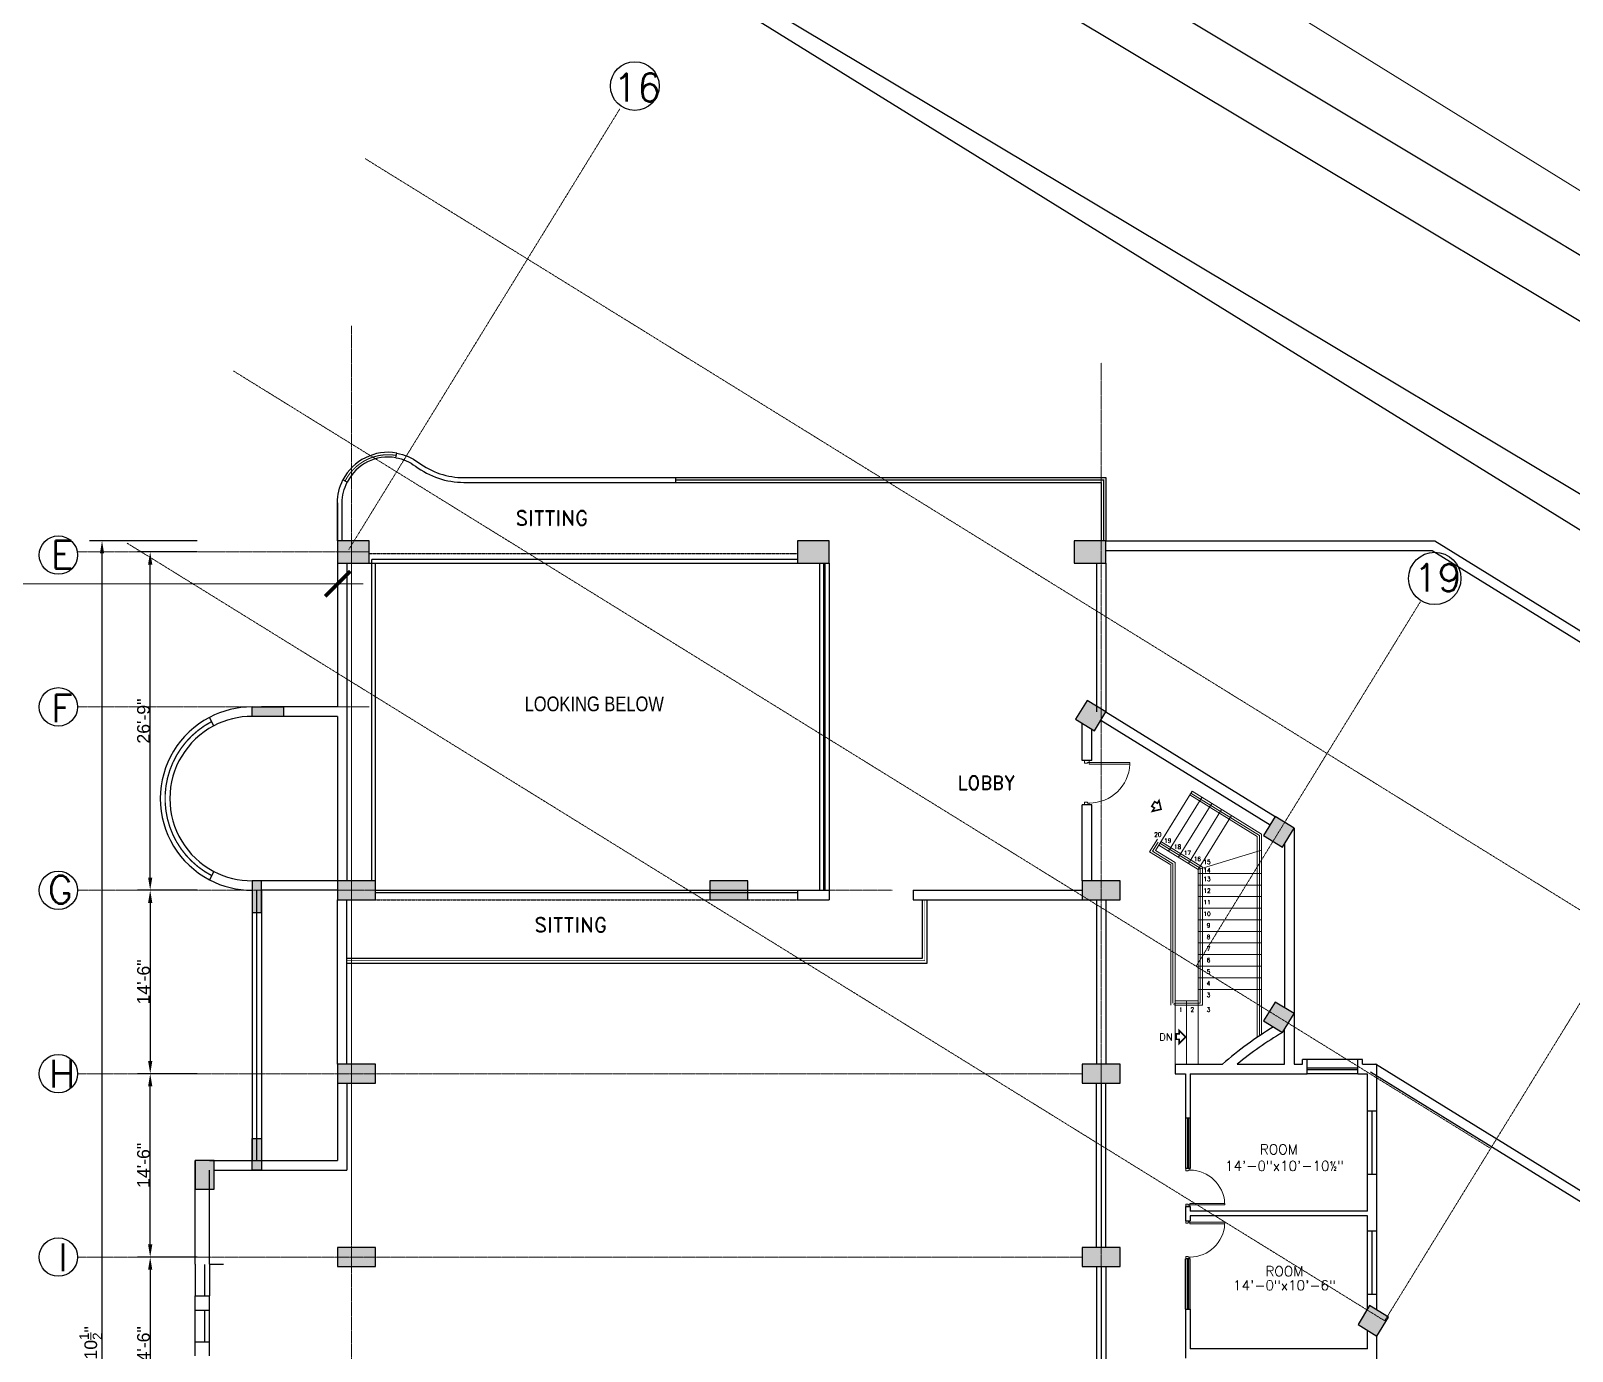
# Model space of a CAD drawing. Header units: inches. Extents: x -110725 to 51121, y 8404 to 44825.
# Drawn here: x 24797 to 26259, y 21545 to 22798 of the extents above; entities that cross this region are included whole.
import ezdxf
from ezdxf.enums import TextEntityAlignment as Align

# ---------------------------------------------------------------- set-up
doc = ezdxf.new("R2010")
doc.units = ezdxf.units.IN
doc.header["$LTSCALE"] = 0.1
doc.header["$MEASUREMENT"] = 0
doc.linetypes.add('CENTER', pattern=[2, 1.25, -0.25, 0.25, -0.25])
doc.linetypes.add('DASHED', pattern=[0.75, 0.5, -0.25])
doc.layers.get('0').update_dxf_attribs({"color": 1, "lineweight": 0})
doc.layers.get('Defpoints').update_dxf_attribs({"lineweight": 0})
for name, color, linetype in [('building', 6, 'Continuous'), ('Column Hatch', 7, 'Continuous'), ('COLUMNS', 200, 'Continuous'), ('GF', 1, 'Continuous'), ('GFT', 4, 'Continuous'), ('GFW', 5, 'Continuous'), ('road', 8, 'Continuous')]:
    doc.layers.add(name, color=color, linetype=linetype)
for name, color, linetype, lineweight in [('dim', 252, 'Continuous', 0), ('DOOR', 32, 'Continuous', 0), ('GRID', 8, 'CENTER', 0), ('stair', 5, 'Continuous', 0), ('TEXT', 3, 'Continuous', 0)]:
    doc.layers.add(name, color=color, linetype=linetype, lineweight=lineweight)
doc.styles.add('EHSAN', font='arial.ttf', dxfattribs={"height": 54})
doc.styles.add('ROMAND', font='romand.shx')
doc.styles.get("Standard").update_dxf_attribs({"font": 'arial.ttf'})
doc.dimstyles.new('DIM', dxfattribs={"dimtxt": 15, "dimasz": 9, "dimexe": 0.25, "dimexo": 3, "dimgap": 0.125, "dimtad": 1, "dimdec": 3, "dimzin": 3, "dimdsep": 46, "dimlunit": 4, "dimtxsty": 'ROMAND', "dimcen": 0.125, "dimaunit": 1, "dimadec": 0, "dimazin": 0, "dimtfac": 0.75, "dimtdec": 3, "dimtix": 1, "dimtofl": 0, "dimtmove": 2, "dimatfit": 3, "dimfxl": 1, "dimtolj": 1, "dimtzin": 3, "dimarcsym": 1})
doc.dimstyles.new('DIM1', dxfattribs={"dimtxt": 54, "dimasz": 6, "dimexe": 6, "dimexo": 3, "dimgap": 1, "dimtad": 0, "dimzin": 0, "dimdsep": 46, "dimlunit": 4, "dimtxsty": 'EHSAN', "dimblk": 'ARCHTICK', "dimcen": 3, "dimdle": 6, "dimclrd": 4, "dimclre": 4, "dimclrt": 6, "dimadec": 0, "dimazin": 0, "dimtfac": 1, "dimtofl": 0, "dimtmove": 1, "dimatfit": 3, "dimldrblk": 'ARCHTICK', "dimfxl": 4, "dimtolj": 1, "dimtzin": 3, "dimlwd": -1, "dimlwe": -1, "dimarcsym": 0})

# ---------------------------------------------------------------- blocks, each defined once
blk = doc.blocks.new('_ArchTick')
at = {"color": 0, "linetype": 'ByBlock', "const_width": 0.15}
blk.add_lwpolyline([(-0.5, -0.5), (0.5, 0.5)], dxfattribs=at)
blk = doc.blocks.new('*D2187')
at = {"layer": 'Defpoints', "color": 0, "transparency": 16777216}
for p in [(25600, 23059.7), (25457.2, 22829.6), (29057.6, 20595.2, 1175.7)]:
    blk.add_point(p, dxfattribs=at)
at = {"layer": 'dim', "color": 4, "transparency": 16777216}
for p, q in [((25579.6, 23072.3), (27286, 22013.3)), ((25458.8, 22832.1), (25603.2, 23064.8)), ((29220.8, 20812.6), (27514.4, 21871.6)), ((29059.2, 20597.7), (29203.6, 20830.4))]:
    blk.add_line(p, q, dxfattribs=at)
at = {"layer": 'dim', "color": 4, "transparency": 16777216, "xscale": 24, "yscale": 24, "zscale": 24}
for p, rotation in [((25600, 23059.7), 148.1765203500402), ((29200.4, 20825.3), 328.1765203500402)]:
    blk.add_blockref('_ArchTick', p, dxfattribs=dict(at, rotation=rotation))
at = {"layer": 'dim', "color": 6, "transparency": 16777216, "insert": (27400.2, 21942.5), "char_height": 54, "attachment_point": 5, "rotation": 328.1765, "style": 'EHSAN'}
blk.add_mtext('\\A1;353\'-1{\\H1x;\\S1/2;}"', dxfattribs=at)
blk = doc.blocks.new('*D2185')
at = {"layer": 'Defpoints', "color": 0, "transparency": 16777216}
for p in [(22841.3, 22309.5), (25088.3, 22309.3), (22841.3, 22273.1)]:
    blk.add_point(p, dxfattribs=at)
at = {"layer": 'dim', "color": 4, "transparency": 16777216}
for p, q in [((22841.3, 22306.5), (22841.3, 22267.1)), ((25088.3, 22306.3), (25088.3, 22267.1)), ((22817.3, 22273.1), (23852.6, 22273.1)), ((25112.3, 22273.1), (24077, 22273.1))]:
    blk.add_line(p, q, dxfattribs=at)
at = {"layer": 'dim', "color": 4, "transparency": 16777216, "xscale": 24, "yscale": 24, "zscale": 24, "rotation": 180}
blk.add_blockref('_ArchTick', (22841.3, 22273.1), dxfattribs=at)
at = {"layer": 'dim', "color": 4, "transparency": 16777216, "xscale": 24, "yscale": 24, "zscale": 24}
blk.add_blockref('_ArchTick', (25088.3, 22273.1), dxfattribs=at)
at = {"layer": 'dim', "color": 6, "transparency": 16777216, "insert": (23964.8, 22273.1), "char_height": 54, "attachment_point": 5, "style": 'EHSAN'}
blk.add_mtext('\\A1;187\'-3"', dxfattribs=at)
blk = doc.blocks.new('*D3222')
at = {"layer": 'Defpoints', "color": 0, "transparency": 16777216}
for p in [(24910.4, 21808.3), (24960.8, 21808.3), (24960.8, 21634.3)]:
    blk.add_point(p, dxfattribs=at)
at = {"layer": 'dim', "color": 2, "lineweight": -2, "transparency": 16777216}
for p, q in [((24954.8, 21808.3), (24898.4, 21808.3)), ((24954.8, 21634.3), (24898.4, 21634.3))]:
    blk.add_line(p, q, dxfattribs=at)
at = {"layer": 'dim', "color": 4, "lineweight": -2, "transparency": 16777216}
blk.add_line((24910.4, 21646.3), (24910.4, 21796.3), dxfattribs=at)
at = {"layer": 'dim', "color": 4, "transparency": 16777216}
for points in [[(24908.4, 21796.3), (24912.4, 21796.3), (24910.4, 21808.3)], [(24908.4, 21646.3), (24912.4, 21646.3), (24910.4, 21634.3)]]:
    blk.add_solid(points, dxfattribs=at)
at = {"layer": 'dim', "color": 3, "transparency": 16777216, "insert": (24904.1, 21721.3), "char_height": 12, "attachment_point": 5, "rotation": 90}
blk.add_mtext('\\A1;14\'-6"', dxfattribs=at)
blk = doc.blocks.new('*D3224')
at = {"layer": 'Defpoints', "color": 0, "transparency": 16777216}
for p in [(24960.8, 21634.3), (24910.4, 21460.3), (24960.8, 21460.3)]:
    blk.add_point(p, dxfattribs=at)
at = {"layer": 'dim', "color": 2, "lineweight": -2, "transparency": 16777216}
for p, q in [((24954.8, 21634.3), (24898.4, 21634.3)), ((24954.8, 21460.3), (24898.4, 21460.3))]:
    blk.add_line(p, q, dxfattribs=at)
at = {"layer": 'dim', "color": 4, "lineweight": -2, "transparency": 16777216}
blk.add_line((24910.4, 21622.3), (24910.4, 21472.3), dxfattribs=at)
at = {"layer": 'dim', "color": 4, "transparency": 16777216}
for points in [[(24908.4, 21622.3), (24912.4, 21622.3), (24910.4, 21634.3)], [(24908.4, 21472.3), (24912.4, 21472.3), (24910.4, 21460.3)]]:
    blk.add_solid(points, dxfattribs=at)
at = {"layer": 'dim', "color": 3, "transparency": 16777216, "insert": (24904.1, 21547.3), "char_height": 12, "attachment_point": 5, "rotation": 90}
blk.add_mtext('\\A1;14\'-6"', dxfattribs=at)
blk = doc.blocks.new('*D3225')
at = {"layer": 'Defpoints', "color": 0, "transparency": 16777216}
for p in [(24960.8, 21982.3), (24910.4, 21808.3), (24960.8, 21808.3)]:
    blk.add_point(p, dxfattribs=at)
at = {"layer": 'dim', "color": 2, "lineweight": -2, "transparency": 16777216}
for p, q in [((24954.8, 21982.3), (24898.4, 21982.3)), ((24954.8, 21808.3), (24898.4, 21808.3))]:
    blk.add_line(p, q, dxfattribs=at)
at = {"layer": 'dim', "color": 4, "lineweight": -2, "transparency": 16777216}
blk.add_line((24910.4, 21970.3), (24910.4, 21820.3), dxfattribs=at)
at = {"layer": 'dim', "color": 4, "transparency": 16777216}
for points in [[(24908.4, 21970.3), (24912.4, 21970.3), (24910.4, 21982.3)], [(24908.4, 21820.3), (24912.4, 21820.3), (24910.4, 21808.3)]]:
    blk.add_solid(points, dxfattribs=at)
at = {"layer": 'dim', "color": 3, "transparency": 16777216, "insert": (24904.1, 21895.3), "char_height": 12, "attachment_point": 5, "rotation": 90}
blk.add_mtext('\\A1;14\'-6"', dxfattribs=at)
blk = doc.blocks.new('*D3226')
at = {"layer": 'Defpoints', "color": 0, "transparency": 16777216}
for p in [(24910.4, 22303.3), (24960.8, 22303.3), (24960.8, 21982.3)]:
    blk.add_point(p, dxfattribs=at)
at = {"layer": 'dim', "color": 2, "lineweight": -2, "transparency": 16777216}
for p, q in [((24954.8, 22303.3), (24898.4, 22303.3)), ((24954.8, 21982.3), (24898.4, 21982.3))]:
    blk.add_line(p, q, dxfattribs=at)
at = {"layer": 'dim', "color": 4, "lineweight": -2, "transparency": 16777216}
blk.add_line((24910.4, 21994.3), (24910.4, 22291.3), dxfattribs=at)
at = {"layer": 'dim', "color": 4, "transparency": 16777216}
for points in [[(24908.4, 22291.3), (24912.4, 22291.3), (24910.4, 22303.3)], [(24908.4, 21994.3), (24912.4, 21994.3), (24910.4, 21982.3)]]:
    blk.add_solid(points, dxfattribs=at)
at = {"layer": 'dim', "color": 3, "transparency": 16777216, "insert": (24904.1, 22142.8), "char_height": 12, "attachment_point": 5, "rotation": 90}
blk.add_mtext('\\A1;26\'-9"', dxfattribs=at)
blk = doc.blocks.new('*D3231')
at = {"layer": 'Defpoints', "color": 0, "transparency": 16777216}
for p in [(24864.7, 22313.8), (24960.8, 22313.8), (24960.8, 20755.3)]:
    blk.add_point(p, dxfattribs=at)
at = {"layer": 'dim', "color": 2, "lineweight": -2, "transparency": 16777216}
for p, q in [((24954.8, 22313.8), (24852.7, 22313.8)), ((24954.8, 20755.3), (24852.7, 20755.3))]:
    blk.add_line(p, q, dxfattribs=at)
at = {"layer": 'dim', "color": 4, "lineweight": -2, "transparency": 16777216}
blk.add_line((24864.7, 20767.3), (24864.7, 22301.8), dxfattribs=at)
at = {"layer": 'dim', "color": 4, "transparency": 16777216}
for points in [[(24862.7, 22301.8), (24866.7, 22301.8), (24864.7, 22313.8)], [(24862.7, 20767.3), (24866.7, 20767.3), (24864.7, 20755.3)]]:
    blk.add_solid(points, dxfattribs=at)
at = {"layer": 'dim', "color": 3, "transparency": 16777216, "insert": (24854, 21534.5), "char_height": 12, "attachment_point": 5, "rotation": 90}
blk.add_mtext('\\A1;129\'-10{\\H0.75x;\\S1/2;}"', dxfattribs=at)
blk = doc.blocks.new('D2')
for p, q in [((-3, 34.9), (-1.5, 34.9)), ((-3, 1.9), (-3, 34.9)), ((-1.5, 34.9), (-1.5, 1.9)), ((-34.5, 1.9), (-36, 1.9)), ((-36, 1.9), (-36, -1.9)), ((-34.5, 0.4), (-34.5, 1.9)), ((-33.8, 0.4), (-34.5, 0.4)), ((-33.8, -1.9), (-33.8, 0.4)), ((-1.5, 1.9), (-3, 1.9)), ((-2.2, 0.4), (-2.2, -1.9)), ((-1.5, 0.4), (-2.2, 0.4)), ((0, 1.9), (-1.5, 1.9)), ((-1.5, 1.9), (-1.5, 0.4)), ((0, -1.9), (0, 1.9)), ((-36, -1.9), (-33.8, -1.9)), ((-2.2, -1.9), (0, -1.9))]:
    blk.add_line(p, q)
blk.add_arc((-1.5, 1.9), 33, 92.6053, 180)
blk = doc.blocks.new('Ar')
at = {"const_width": 1.5}
blk.add_lwpolyline([(-4.5, 0), (-4.5, 3), (-1.5, 3), (-1.5, 6), (4.5, 0), (-1.5, -6), (-1.5, -2.25), (-4.5, -2.25)], close=True, dxfattribs=at)

msp = doc.modelspace()

# ---------------------------------------------------------------- hatches: boundary and pattern name
at = {"layer": 'Column Hatch'}
for points in [[(25117.99736, 22313.7792), (25087.99736, 22313.7792), (25087.99736, 22292.7792), (25117.99736, 22292.7792)], [(25554.49736, 22313.7792), (25524.49736, 22313.7792), (25524.49736, 22292.7792), (25554.49736, 22292.7792)], [(25816.99736, 22313.7792), (25786.99736, 22313.7792), (25786.99736, 22292.7792), (25816.99736, 22292.7792)], [(25006.99736, 22156.2792), (25036.99736, 22156.2792), (25036.99736, 22147.2792), (25006.99736, 22147.2792)], [(25799.13703, 22162.47983), (25788.13631, 22144.59165), (25805.99664, 22133.54578), (25816.99736, 22151.43396)], [(25995.42295, 22041.08522), (25977.56262, 22052.13109), (25966.56189, 22034.24291), (25984.42223, 22023.19704)], [(25006.99736, 21961.2792), (25015.99736, 21961.2792), (25015.99736, 21991.2792), (25006.99736, 21991.2792)], [(25123.99736, 21991.2792), (25087.99736, 21991.2792), (25087.99736, 21973.2792), (25123.99736, 21973.2792)], [(25477.24736, 21991.2792), (25441.24736, 21991.2792), (25441.24736, 21973.2792), (25477.24736, 21973.2792)], [(25830.49736, 21991.2792), (25794.49736, 21991.2792), (25794.49736, 21973.2792), (25830.49736, 21973.2792)], [(25995.42295, 21865.23008), (25977.56262, 21876.27595), (25966.56189, 21858.38777), (25984.42223, 21847.3419)], [(25123.99736, 21817.2792), (25087.99736, 21817.2792), (25087.99736, 21799.2792), (25123.99736, 21799.2792)], [(25830.49736, 21817.2792), (25794.49736, 21817.2792), (25794.49736, 21799.2792), (25830.49736, 21799.2792)], [(25006.99736, 21746.7792), (25015.99736, 21746.7792), (25015.99736, 21716.7792), (25006.99736, 21716.7792)], [(24970.99736, 21725.7792), (24952.99736, 21725.7792), (24952.99736, 21698.7792), (24970.99736, 21698.7792)], [(25123.99736, 21643.2792), (25087.99736, 21643.2792), (25087.99736, 21625.2792), (25123.99736, 21625.2792)], [(25830.49736, 21643.2792), (25794.49736, 21643.2792), (25794.49736, 21625.2792), (25830.49736, 21625.2792)], [(26084.99809, 21577.28521), (26067.13775, 21588.33108), (26056.13703, 21570.4429), (26073.99736, 21559.39703)]]:
    msp.add_hatch(color=256, dxfattribs=at).paths.add_polyline_path(points)

# ---------------------------------------------------------------- linework, layer by layer
at = {"layer": 'building', "linetype": 'Continuous', "elevation": 1.07221}
msp.add_lwpolyline([(22911.35184, 24283.46768), (25455.71569, 22826.982), (29057.64021, 20595.17907), (28997.03805, 20283.36427), (22774.49833, 20285.00184)], dxfattribs=at)
at = {"layer": 'COLUMNS', "elevation": 1.07221}
for points in [[(25087.99736, 22292.7792), (25117.99736, 22292.7792), (25117.99736, 22313.7792), (25087.99736, 22313.7792)], [(25524.49736, 22292.7792), (25554.49736, 22292.7792), (25554.49736, 22313.7792), (25524.49736, 22313.7792)], [(25786.99736, 22292.7792), (25816.99736, 22292.7792), (25816.99736, 22313.7792), (25786.99736, 22313.7792)], [(25006.99736, 22156.2792), (25036.99736, 22156.2792), (25036.99736, 22147.2792), (25006.99736, 22147.2792)], [(25788.13631, 22144.59165), (25805.99664, 22133.54578), (25816.99736, 22151.43396), (25799.13703, 22162.47983)], [(25966.56189, 22034.24291), (25984.42223, 22023.19704), (25995.42295, 22041.08522), (25977.56262, 22052.13109)], [(25006.99736, 21961.2792), (25015.99736, 21961.2792), (25015.99736, 21991.2792), (25006.99736, 21991.2792)], [(25087.99736, 21973.2792), (25123.99736, 21973.2792), (25123.99736, 21991.2792), (25087.99736, 21991.2792)], [(25441.24736, 21973.2792), (25477.24736, 21973.2792), (25477.24736, 21991.2792), (25441.24736, 21991.2792)], [(25794.49736, 21973.2792), (25830.49736, 21973.2792), (25830.49736, 21991.2792), (25794.49736, 21991.2792)], [(25966.56189, 21858.38777), (25984.42223, 21847.3419), (25995.42295, 21865.23008), (25977.56262, 21876.27595)], [(25087.99736, 21799.2792), (25123.99736, 21799.2792), (25123.99736, 21817.2792), (25087.99736, 21817.2792)], [(25794.49736, 21799.2792), (25830.49736, 21799.2792), (25830.49736, 21817.2792), (25794.49736, 21817.2792)], [(25006.99736, 21746.7792), (25015.99736, 21746.7792), (25015.99736, 21716.7792), (25006.99736, 21716.7792)], [(24970.99736, 21725.7792), (24952.99736, 21725.7792), (24952.99736, 21698.7792), (24970.99736, 21698.7792)], [(25087.99736, 21625.2792), (25123.99736, 21625.2792), (25123.99736, 21643.2792), (25087.99736, 21643.2792)], [(25794.49736, 21625.2792), (25830.49736, 21625.2792), (25830.49736, 21643.2792), (25794.49736, 21643.2792)], [(26056.13703, 21570.4429), (26073.99736, 21559.39703), (26084.99809, 21577.28521), (26067.13775, 21588.33108)]]:
    msp.add_lwpolyline(points, close=True, dxfattribs=at)
at = {"layer": 'GF'}
for p, q in [((25143.44252, 22392.63734, 1.07221), (25144.21271, 22397.07094, 1.07221)), ((25097.24376, 22369.53796, 1.07221), (25093.23477, 22371.58197, 1.07221)), ((25408.99736, 22369.2792, 1.07221), (25408.99736, 22373.7792, 1.07221)), ((25087.99736, 22349.7792, 1.07221), (25087.99736, 22156.2792, 1.07221)), ((25096.99736, 22292.7792, 1.07221), (25096.99736, 21991.2792, 1.07221)), ((25807.99736, 22292.7792, 1.07221), (25807.99736, 22151.43396, 1.07221)), ((25816.99736, 22292.7792, 1.07221), (25816.99736, 22151.43396, 1.07221)), ((25087.99736, 22156.2792, 1.07221), (25016.00401, 22156.2792, 1.07221)), ((25096.99736, 22156.2792, 1.07221), (25096.99736, 21991.2792, 1.07221)), ((25816.99736, 22151.43396, 1.07221), (25977.56262, 22052.13109, 1.07221)), ((24970.75561, 22138.34477, 1.07221), (24966.5731, 22146.31388, 1.07221)), ((25087.99736, 22147.2792, 1.07221), (25016.00401, 22147.2792, 1.07221)), ((25087.99736, 22147.2792, 1.07221), (25087.99736, 21991.2792, 1.07221)), ((25794.49736, 22105.3027, 1.07221), (25794.49736, 22140.6576, 1.07221)), ((25812.28277, 22143.7676, 1.07221), (25972.84802, 22044.46472, 1.07221)), ((25803.49736, 22105.3027, 1.07221), (25803.49736, 22135.09148, 1.07221)), ((25794.49736, 21991.2792, 1.07221), (25794.49736, 22063.3027, 1.07221)), ((25803.49736, 21991.2792, 1.07221), (25803.49736, 22063.3027, 1.07221)), ((25995.42295, 22041.08522, 1.07221), (25995.42295, 21817.2792, 1.07221)), ((25986.42295, 22026.4504, 1.07221), (25986.42295, 21870.7962, 1.07221)), ((24970.75561, 22000.21363, 1.07221), (24966.5731, 21992.24453, 1.07221)), ((25087.99736, 21991.2792, 1.07221), (25016.00401, 21991.2792, 1.07221)), ((25087.99736, 21982.2792, 1.07221), (25016.00401, 21982.2792, 1.07221)), ((25524.49736, 21982.2792, 1.07221), (25554.49736, 21982.2792, 1.07221)), ((25524.49736, 21982.2792, 1.07221), (25524.49736, 21973.2792, 1.07221)), ((25554.49736, 21982.2792, 1.07221), (25554.49736, 21973.2792, 1.07221)), ((25633.99736, 21982.2792, 1.07221), (25794.49736, 21982.2792, 1.07221)), ((25633.99736, 21982.2792, 1.07221), (25633.99736, 21973.2792, 1.07221)), ((25087.99736, 21817.2792, 1.07221), (25087.99736, 21973.2792, 1.07221)), ((25096.99736, 21817.2792, 1.07221), (25096.99736, 21973.2792, 1.07221)), ((25524.49736, 21973.2792, 1.07221), (25554.49736, 21973.2792, 1.07221)), ((25633.99736, 21973.2792, 1.07221), (25794.49736, 21973.2792, 1.07221)), ((25807.99736, 21973.2792, 1.07221), (25807.99736, 21817.2792, 1.07221)), ((25807.99736, 21973.2792, 1.07221), (25807.99736, 21817.2792, 1.07221)), ((25816.99736, 21973.2792, 1.07221), (25816.99736, 21817.2792, 1.07221)), ((25816.99736, 21973.2792, 1.07221), (25816.99736, 21817.2792, 1.07221)), ((25986.42295, 21817.2792, 1.07221), (25986.42295, 21850.59526, 1.07221)), ((25882.52963, 21817.2792, 1.07221), (25927.64406, 21817.2792, 1.07221)), ((25882.52963, 21817.2792, 1.07221), (25882.52963, 21808.2792, 1.07221)), ((25941.528, 21817.2792, 1.07221), (25986.42295, 21817.2792, 1.07221)), ((25995.42295, 21817.2792, 1.07221), (26003.45312, 21817.2792, 1.07221)), ((26003.45312, 21817.2792, 1.07221), (26003.45312, 21821.7792, 1.07221)), ((26007.95312, 21821.7792, 1.07221), (26003.45312, 21821.7792, 1.07221)), ((26007.95312, 21808.2792, 1.07221), (26007.95312, 21821.7792, 1.07221)), ((26055.95312, 21808.2792, 1.07221), (26055.95312, 21821.7792, 1.07221)), ((26060.45312, 21821.7792, 1.07221), (26055.95312, 21821.7792, 1.07221)), ((26060.45312, 21817.2792, 1.07221), (26060.45312, 21821.7792, 1.07221)), ((26060.45312, 21817.2792, 1.07221), (26073.99736, 21817.2792, 1.07221)), ((26073.99736, 21773.0292, 1.07221), (26073.99736, 21817.2792, 1.07221)), ((26073.99736, 21773.0292, 1.07221), (26073.99736, 21817.2792, 1.07221)), ((25882.52963, 21808.2792, 1.07221), (25892.49736, 21808.2792, 1.07221)), ((25892.49736, 21808.2792, 1.07221), (25892.49736, 21766.2792, 1.07221)), ((25896.99736, 21808.2792, 1.07221), (26007.95312, 21808.2792, 1.07221)), ((25896.99736, 21808.2792, 1.07221), (25896.99736, 21766.2792, 1.07221)), ((26055.95312, 21808.2792, 1.07221), (26064.99736, 21808.2792, 1.07221)), ((26064.99736, 21773.0292, 1.07221), (26064.99736, 21808.2792, 1.07221)), ((26064.99736, 21773.0292, 1.07221), (26064.99736, 21808.2792, 1.07221)), ((25087.99736, 21799.2792, 1.07221), (25087.99736, 21725.7792, 1.07221)), ((25096.99736, 21799.2792, 1.07221), (25096.99736, 21716.7792, 1.07221)), ((26064.99736, 21773.0292, 1.07221), (26073.99736, 21773.0292, 1.07221)), ((25892.49736, 21766.2792, 1.07221), (25896.99736, 21766.2792, 1.07221)), ((24952.99736, 21627.5292, 1.07221), (24952.99736, 21725.7792, 1.07221)), ((24966.49736, 21725.7792, 1.07221), (25087.99736, 21725.7792, 1.07221)), ((24966.49736, 21627.5292, 1.07221), (24966.49736, 21716.7792, 1.07221)), ((24970.99736, 21716.7792, 1.07221), (25096.99736, 21716.7792, 1.07221)), ((26064.99736, 21677.7792, 1.07221), (26064.99736, 21713.0292, 1.07221)), ((26064.99736, 21713.0292, 1.07221), (26073.99736, 21713.0292, 1.07221)), ((26073.99736, 21659.06491, 1.07221), (26073.99736, 21713.0292, 1.07221)), ((26064.99736, 21677.7792, 1.07221), (26064.99736, 21701.7792, 1.07221)), ((25892.49736, 21682.2792, 1.07221), (25892.49736, 21668.7792, 1.07221)), ((25896.99736, 21682.2792, 1.07221), (25892.49736, 21682.2792, 1.07221)), ((25892.49736, 21682.2792, 1.07221), (25896.99736, 21682.2792, 1.07221)), ((25892.49736, 21668.7792, 1.07221), (25896.99736, 21668.7792, 1.07221)), ((25896.99736, 21682.2792, 1.07221), (25896.99736, 21677.7792, 1.07221)), ((26064.99736, 21677.7792, 1.07221), (25896.99736, 21677.7792, 1.07221)), ((25896.99736, 21673.2792, 1.07221), (25896.99736, 21668.7792, 1.07221)), ((26064.99736, 21673.2792, 1.07221), (25896.99736, 21673.2792, 1.07221)), ((26064.99736, 21659.06491, 1.07221), (26064.99736, 21673.2792, 1.07221)), ((26064.99736, 21659.06491, 1.07221), (26073.99736, 21659.06491, 1.07221)), ((24966.49736, 21627.5292, 1.07221), (24979.99736, 21627.5292, 1.07221)), ((24952.99736, 21597.5292, 1.07221), (24966.49736, 21597.5292, 1.07221)), ((24952.99736, 21584.0292, 1.07221), (24952.99736, 21597.5292, 1.07221)), ((24966.49736, 21584.0292, 1.07221), (24966.49736, 21597.5292, 1.07221)), ((26064.99736, 21584.85061, 1.07221), (26064.99736, 21599.06491, 1.07221)), ((26064.99736, 21599.06491, 1.07221), (26073.99736, 21599.06491, 1.07221)), ((26073.99736, 21584.08869, 1.07221), (26073.99736, 21599.06491, 1.07221)), ((24952.99736, 21584.0292, 1.07221), (24966.49736, 21584.0292, 1.07221)), ((25892.49736, 21584.7792, 1.07221), (25892.49736, 21538.2792, 1.07221)), ((25892.49736, 21584.7792, 1.07221), (25896.99736, 21584.7792, 1.07221)), ((25896.99736, 21584.7792, 1.07221), (25896.99736, 21547.2792, 1.07221)), ((24952.99736, 21554.0292, 1.07221), (24966.49736, 21554.0292, 1.07221)), ((24952.99736, 21540.5292, 1.07221), (24952.99736, 21554.0292, 1.07221)), ((24966.49736, 21540.5292, 1.07221), (24966.49736, 21554.0292, 1.07221)), ((26064.99736, 21547.2792, 1.07221), (26064.99736, 21564.96315, 1.07221)), ((26073.99736, 21397.2792, 1.07221), (26073.99736, 21559.39703, 1.07221)), ((26064.99736, 21547.2792, 1.07221), (25896.99736, 21547.2792, 1.07221))]:
    msp.add_line(p, q, dxfattribs=at)
at = {"layer": 'GF', "linetype": 'Continuous'}
for p, q in [((25803.49736, 22105.3027, 1.07221), (25794.49736, 22105.3027, 1.07221)), ((25803.49736, 22063.3027, 1.07221), (25794.49736, 22063.3027, 1.07221))]:
    msp.add_line(p, q, dxfattribs=at)
at = {"layer": 'GF', "elevation": 1.07221}
for points in [[(25143.44252, 22392.63734, -0.1184243221), (25162.09736, 22384.5792, 0.1622776602), (25207.99736, 22369.2792), (25408.99736, 22369.2792)], [(25144.21271, 22397.07094, -0.1184243221), (25164.79736, 22388.1792, 0.1622776602), (25207.99736, 22373.7792), (25408.99736, 22373.7792)], [(25087.99736, 22313.7792), (25087.99736, 22349.7792, -0.1184243221), (25093.23477, 22371.58197, -0.1184243221)], [(25092.49736, 22313.7792), (25092.49736, 22349.7792, -0.1184243221), (25097.24376, 22369.53796, -0.1184243221)]]:
    msp.add_lwpolyline(points, format="xyb", dxfattribs=at)
at = {"layer": 'GF'}
for centre, radius, start, end in [((25007.00401, 22069.2792, 1.07221), 87, 90, 117.69230769), ((25007.00401, 22069.2792, 1.07221), 78, 90, 117.69230769), ((25007.00401, 22069.2792, 1.07221), 87, 242.30769231, 270), ((25007.00401, 22069.2792, 1.07221), 78, 242.30769231, 270), ((26154.60453, 21558.88883, 1.07221), 343.91371, 121.32510047, 131.29486611), ((26154.60453, 21558.88883, 1.07221), 334.91371, 120.53986716, 129.51002533)]:
    msp.add_arc(centre, radius, start, end, dxfattribs=at)
at = {"layer": 'GFT'}
for centre, radius in [((25370.11948, 22745.25852, 22.91185), 23.0918), ((24823.30114, 22300.2792, 1.07221), 18.23575), ((26128.86077, 22278.14432, 22.91185), 24.8276), ((24823.30114, 22156.2792, 1.07221), 18.23575), ((24823.30114, 21982.2792, 1.07221), 18.23575), ((24823.30114, 21808.2792, 1.07221), 18.23575), ((24823.30114, 21634.2792, 1.07221), 18.23575)]:
    msp.add_circle(centre, radius, dxfattribs=at)
at = {"layer": 'GFW', "color": 2}
for p, q in [((25816.99736, 22313.7792, 1.07221), (26128.91407, 22313.7792, 1.07221)), ((26128.91407, 22313.7792, 1.07221), (28741.13537, 20698.4764, 1.07221)), ((25816.99736, 22304.7792, 1.07221), (26126.3562, 22304.7792, 1.07221)), ((26126.3562, 22304.7792, 1.07221), (28736.40197, 20690.82167, 1.07221))]:
    msp.add_line(p, q, dxfattribs=at)
at = {"layer": 'GFW', "linetype": 'DASHED'}
for p, q in [((25117.99736, 22301.7792, 1.07221), (25524.49736, 22301.7792, 1.07221)), ((25123.99736, 21973.2792, 1.07221), (25524.49736, 21973.2792, 1.07221))]:
    msp.add_line(p, q, dxfattribs=at)
at = {"layer": 'GFW'}
for p, q in [((25117.99736, 22292.7792, 1.07221), (25524.49736, 22292.7792, 1.07221)), ((25123.99736, 21991.2792, 1.07221), (25123.99736, 22292.7792, 1.07221)), ((25545.49736, 21982.2792, 1.07221), (25545.49736, 22292.7792, 1.07221)), ((25549.24736, 21982.2792, 1.07221), (25549.24736, 22292.7792, 1.07221)), ((25550.74736, 21982.2792, 1.07221), (25550.74736, 22292.7792, 1.07221)), ((25554.49736, 22292.7792, 1.07221), (25554.49736, 21982.2792, 1.07221)), ((25006.99736, 21982.2792, 1.07221), (25006.99736, 21725.7792, 1.07221)), ((25015.99736, 21982.2792, 1.07221), (25015.99736, 21725.7792, 1.07221)), ((25123.99736, 21982.2792, 1.07221), (25524.49736, 21982.2792, 1.07221)), ((25642.99736, 21917.7792, 1.07221), (25642.99736, 21973.2792, 1.07221)), ((25647.49736, 21913.2792, 1.07221), (25647.49736, 21973.2792, 1.07221)), ((25096.99736, 21917.7792, 1.07221), (25642.99736, 21917.7792, 1.07221)), ((25096.99736, 21913.2792, 1.07221), (25647.49736, 21913.2792, 1.07221)), ((26055.95312, 21821.7792, 1.07221), (26007.95312, 21821.7792, 1.07221)), ((26659.73039, 21454.27823, 1.07221), (26072.78522, 21817.2792, 1.07221)), ((26055.95312, 21813.5292, 1.07221), (26007.95312, 21813.5292, 1.07221)), ((26055.95312, 21812.0292, 1.07221), (26007.95312, 21812.0292, 1.07221)), ((26055.95312, 21808.2792, 1.07221), (26007.95312, 21808.2792, 1.07221)), ((26647.40959, 21451.31598, 1.07221), (26068.05129, 21809.6248, 1.07221)), ((25807.99736, 21643.2792, 1.07221), (25807.99736, 21799.2792, 1.07221)), ((25816.99736, 21643.2792, 1.07221), (25816.99736, 21799.2792, 1.07221)), ((26064.99736, 21713.0292, 1.07221), (26064.99736, 21773.0292, 1.07221)), ((26073.99736, 21713.0292, 1.07221), (26073.99736, 21773.0292, 1.07221)), ((25892.49736, 21766.2792, 1.07221), (25892.49736, 21718.2792, 1.07221)), ((25894.24736, 21766.2792, 1.07221), (25894.24736, 21718.2792, 1.07221)), ((25895.24736, 21766.2792, 1.07221), (25895.24736, 21718.2792, 1.07221)), ((25896.99736, 21766.2792, 1.07221), (25896.99736, 21718.2792, 1.07221)), ((25896.99736, 21718.2792, 1.07221), (25892.49736, 21718.2792, 1.07221)), ((26064.99736, 21599.06491, 1.07221), (26064.99736, 21659.06491, 1.07221)), ((26073.99736, 21599.06491, 1.07221), (26073.99736, 21659.06491, 1.07221)), ((24952.99736, 21627.5292, 1.07221), (24952.99736, 21597.5292, 1.07221)), ((24966.49736, 21627.5292, 1.07221), (24966.49736, 21597.5292, 1.07221)), ((25807.99736, 21625.2792, 1.07221), (25807.99736, 21469.2792, 1.07221)), ((25816.99736, 21625.2792, 1.07221), (25816.99736, 21469.2792, 1.07221)), ((25896.99736, 21632.7792, 1.07221), (25892.49736, 21632.7792, 1.07221)), ((25892.49736, 21584.7792, 1.07221), (25892.49736, 21632.7792, 1.07221)), ((25894.24736, 21584.7792, 1.07221), (25894.24736, 21632.7792, 1.07221)), ((25895.24736, 21584.7792, 1.07221), (25895.24736, 21632.7792, 1.07221)), ((25896.99736, 21584.7792, 1.07221), (25896.99736, 21632.7792, 1.07221)), ((24952.99736, 21554.0292, 1.07221), (24952.99736, 21584.0292, 1.07221)), ((24966.49736, 21554.0292, 1.07221), (24966.49736, 21584.0292, 1.07221))]:
    msp.add_line(p, q, dxfattribs=at)
at = {"layer": 'GFW', "elevation": 1.07221}
for points in [[(25144.21271, 22397.07094, 0.3289758475), (25093.23477, 22371.58197)], [(25143.44252, 22392.63734, 0.3289758475), (25097.24376, 22369.53796)]]:
    msp.add_lwpolyline(points, format="xyb", dxfattribs=at)
for points, const_width in [([(25143.82761, 22394.85414, 0.3289758475), (25095.23927, 22370.55997, 0.3289758475)], 1), ([(24968.66435, 22142.32933, 0.6045210744), (24968.66435, 21996.22908, -4.0571594856)], 1.25)]:
    msp.add_lwpolyline(points, format="xyb", dxfattribs=dict(at, const_width=const_width))
for points, const_width in [([(25408.99736, 22371.5292), (25814.74736, 22371.5292), (25814.74736, 22313.7792), (25814.74736, 22313.7792)], 1.25), ([(25524.49736, 22296.16894), (25120.60763, 22296.16894)], 1.25), ([(25120.60763, 22296.16894), (25120.60763, 21991.2792)], 1.25), ([(25011.49736, 21982.2792), (25011.49736, 21725.7792)], 1.25), ([(25524.49736, 21980.0292), (25123.99736, 21980.0292)], 1.25), ([(25645.24736, 21973.2792), (25645.24736, 21915.5292), (25096.99736, 21915.5292)], 0.5), ([(25812.49736, 21643.2792), (25812.49736, 21799.2792)], 1.25), ([(26069.49736, 21713.0292), (26069.49736, 21773.0292)], 1.25), ([(26069.49736, 21599.06491), (26069.49736, 21659.06491)], 1.25), ([(24961.99736, 21627.5292), (24961.99736, 21597.5292)], 1.25), ([(25812.49736, 21625.2792), (25812.49736, 21469.2792)], 1.25), ([(24961.99736, 21554.0292), (24961.99736, 21584.0292)], 1.25)]:
    msp.add_lwpolyline(points, dxfattribs=dict(at, const_width=const_width))
for points in [[(25408.99736, 22373.7792), (25816.99736, 22373.7792), (25816.99736, 22313.7792)], [(25408.99736, 22369.2792), (25812.49736, 22369.2792), (25812.49736, 22313.7792), (25812.49736, 22313.7792)]]:
    msp.add_lwpolyline(points, dxfattribs=at)
at = {"layer": 'GFW'}
for radius in [87, 78]:
    msp.add_arc((25007.00401, 22069.2792, 1.07221), radius, 117.69230769, 242.30769231, dxfattribs=at)
at = {"layer": 'GRID'}
for p, q in [((25355.73757, 22723.37807, 1.07221), (25098.82858, 22305.62064, 1.07221)), ((25114.16488, 22676.46292, 1.07221), (26306.11686, 21939.2906, 1.07221)), ((25101.49736, 21652.2792, 1.07221), (25101.49736, 22517.7792, 1.07221)), ((24989.50476, 22474.89692, 1.07221), (26181.96585, 21737.40973, 1.07221)), ((25812.49736, 22482.67175, 1.07221), (25812.49736, 20420.7842, 1.07221)), ((24888.51428, 22311.60294, 1.07221), (26081.38781, 21573.86068, 1.07221)), ((25101.49736, 22312.2792, 1.07221), (25101.49736, 20581.2792, 1.07221)), ((25117.99736, 22303.2792, 1.07221), (24841.28844, 22303.2792, 1.07221)), ((26115.37431, 22256.22298, 1.07221), (25902.57917, 21910.19868, 1.07221)), ((25117.99736, 22156.2792, 1.07221), (24841.5369, 22156.2792, 1.07221)), ((26395.19563, 22084.14079, 1.07221), (26081.38781, 21573.86068, 1.07221)), ((25614.49736, 21982.2792, 1.07221), (24841.5369, 21982.2792, 1.07221)), ((25794.49736, 21808.2792, 1.07221), (24841.5369, 21808.2792, 1.07221)), ((25794.49736, 21634.2792, 1.07221), (24841.5369, 21634.2792, 1.07221))]:
    msp.add_line(p, q, dxfattribs=at)
at = {"layer": 'road', "linetype": 'Continuous'}
for points, elevation in [([(30433.71623, 20083.63124), (30208.07919, 20218.94372), (18639.34374, 27162.757)], 4.40796), ([(18608.301, 27109.72141), (30380.22385, 20058.33929)], 1.42961), ([(19176.04424, 26513.70008), (19258.34323, 26528.62687), (19413.38326, 26477.02846), (19615.43984, 26336.76517), (28765.16786, 20864.22481), (29376.89175, 20463.11896)], 3.21662)]:
    msp.add_lwpolyline(points, dxfattribs=dict(at, elevation=elevation))
at = {"layer": 'stair'}
for p, q in [((25863.95214, 22020.10037, 1.07221), (25898.66762, 22076.23267, 1.07221)), ((25867.10809, 22025.2033, 1.07221), (25898.66762, 22076.23267, 1.07221)), ((25876.46348, 22019.41739, 1.07221), (25908.023, 22070.44676, 1.07221)), ((25885.81886, 22013.63148, 1.07221), (25917.37838, 22064.66084, 1.07221)), ((25896.56365, 22072.83071, 1.07221), (25960.52963, 22033.27044, 1.07221)), ((25897.61563, 22074.53169, 1.07221), (25962.52963, 22034.38511, 1.07221)), ((25898.66762, 22076.23267, 1.07221), (25964.52963, 22035.49978, 1.07221)), ((25895.17424, 22007.84556, 1.07221), (25926.73377, 22058.87493, 1.07221)), ((25904.52963, 22002.05965, 1.07221), (25936.08915, 22053.08902, 1.07221)), ((25962.52963, 22034.38511, 1.07221), (25962.52963, 21844.16741, 1.07221)), ((25964.52963, 22035.49978, 1.07221), (25964.52963, 21845.50385, 1.07221)), ((25858.44621, 22018.80238, 1.07221), (25865.8101, 22030.70923, 1.07221)), ((25861.19918, 22019.45137, 1.07221), (25866.4591, 22027.95627, 1.07221)), ((25880.52963, 22007.4963, 1.07221), (25861.19918, 22019.45137, 1.07221)), ((25882.52963, 22008.61097, 1.07221), (25863.95214, 22020.10037, 1.07221)), ((25904.52963, 22002.05965, 1.07221), (25867.10809, 22025.2033, 1.07221)), ((25906.52963, 22003.17432, 1.07221), (25868.16008, 22026.90428, 1.07221)), ((25908.52963, 22004.28899, 1.07221), (25869.21206, 22028.60526, 1.07221)), ((25904.52963, 22002.05965, 1.07221), (25964.52963, 22020.49978, 1.07221)), ((25960.52963, 22033.27044, 1.07221), (25960.52963, 21842.8106, 1.07221)), ((25878.52963, 22006.38163, 1.07221), (25858.44621, 22018.80238, 1.07221)), ((25878.52963, 22006.38163, 1.07221), (25878.52963, 21873.2792, 1.07221)), ((25880.52963, 22007.4963, 1.07221), (25880.52963, 21875.2792, 1.07221)), ((25882.52963, 22008.61097, 1.07221), (25882.52963, 21817.2792, 1.07221)), ((25904.52963, 22002.05965, 1.07221), (25904.52963, 21817.2792, 1.07221)), ((25904.52963, 21998.2792, 1.07221), (25964.52963, 21998.2792, 1.07221)), ((25906.52963, 22003.17432, 1.07221), (25906.52963, 21875.2792, 1.07221)), ((25908.52963, 22004.28899, 1.07221), (25908.52963, 21873.2792, 1.07221)), ((25904.52963, 21987.2792, 1.07221), (25964.52963, 21987.2792, 1.07221)), ((25904.52963, 21976.2792, 1.07221), (25964.52963, 21976.2792, 1.07221)), ((25904.52963, 21965.2792, 1.07221), (25964.52963, 21965.2792, 1.07221)), ((25904.52963, 21954.2792, 1.07221), (25964.52963, 21954.2792, 1.07221)), ((25904.52963, 21943.2792, 1.07221), (25964.52963, 21943.2792, 1.07221)), ((25904.52963, 21932.2792, 1.07221), (25964.52963, 21932.2792, 1.07221)), ((25904.52963, 21921.2792, 1.07221), (25964.52963, 21921.2792, 1.07221)), ((25904.52963, 21910.2792, 1.07221), (25964.52963, 21910.2792, 1.07221)), ((25904.52963, 21899.2792, 1.07221), (25964.52963, 21899.2792, 1.07221)), ((25904.52963, 21888.2792, 1.07221), (25964.52963, 21888.2792, 1.07221)), ((25882.52963, 21877.2792, 1.07221), (25882.52963, 21817.2792, 1.07221)), ((25882.52963, 21877.2792, 1.07221), (25904.52963, 21877.2792, 1.07221)), ((25882.52963, 21875.2792, 1.07221), (25906.52963, 21875.2792, 1.07221)), ((25882.52963, 21873.2792, 1.07221), (25908.52963, 21873.2792, 1.07221)), ((25893.52963, 21877.2792, 1.07221), (25893.52963, 21817.2792, 1.07221))]:
    msp.add_line(p, q, dxfattribs=at)
msp.add_arc((25882.52963, 21874.2792, 1.07221), 1, 90, 270, dxfattribs=at)

# ---------------------------------------------------------------- block references
at = {"layer": 'DOOR', "extrusion": (0, 0, -1), "xscale": 1.166666666666702, "yscale": 1.166666666666702, "zscale": -1.166666666666703, "rotation": 89.9999999999918}
msp.add_blockref('D2', (-25798.99736, 22105.3027, -1.07221), dxfattribs=at)
msp.add_blockref('D2', (-25798.99736, 22105.3027, -1.07221), dxfattribs=at)
at = {"layer": 'DOOR', "extrusion": (0, 0, -1), "xscale": -1, "zscale": -1, "rotation": 89.99999999999416}
msp.add_blockref('D2', (-25894.74736, 21682.2792, -1.07221), dxfattribs=at)
at = {"layer": 'DOOR', "extrusion": (0, 0, -1), "zscale": -1.000000000000417, "rotation": 90.00000000000584}
msp.add_blockref('D2', (-25894.74736, 21668.7792, -1.07221), dxfattribs=at)
at = {"layer": 'GF', "rotation": 328.26}
msp.add_blockref('Ar', (25865.45302, 22061.50115, 1.07221), dxfattribs=at)
at = {"layer": 'GF'}
msp.add_blockref('Ar', (25888.02963, 21843.09352, 1.07221), dxfattribs=at)

# ---------------------------------------------------------------- texts
at = {"layer": 'GFT', "width": 0.8}
msp.add_text('LOOKING BELOW', height=14, dxfattribs=at).set_placement((25331.62989, 22159.12365, 1.07221), align=Align.MIDDLE)
at = {"layer": 'GFT', "char_height": 26.4, "attachment_point": 1, "style": 'ROMAND'}
for s, width, insert in [('{\\Fsimplex|c0;16}', 49.9852977, (25349.75777, 22757.13314, 22.91185)), ('{\\Fsimplex|c0;E}', 45.4062311, (24816.18364, 22314.02291, 1.07221)), ('{\\Fsimplex|c0;19}', 49.9852977, (26109.08928, 22292.04634, 22.91185)), ('{\\Fsimplex|c0;F}', 45.4062311, (24816.39502, 22168.12039, 1.07221)), ('{\\Fsimplex|c0;G}', 45.4062311, (24813.18778, 21996.02291, 1.07221)), ('{\\Fsimplex|c0;H}', 45.4062311, (24814.28922, 21821.50654, 1.07221)), ('{\\Fsimplex|c0;I}', 45.4062311, (24823.13322, 21647.32837, 1.07221))]:
    msp.add_mtext_dynamic_manual_height_columns(s, width=width, gutter_width=101.66862, heights=[0], dxfattribs=dict(at, insert=insert))
at = {"layer": 'TEXT', "style": 'ROMAND'}
for s, height, p in [('SITTING', 14, (25291.38705, 22335.44057, -20.76743)), ('20', 4, (25866.24481, 22035.13831, 1.07221)), ('19', 4, (25875.60019, 22029.3524, 1.07221)), ('18', 4, (25884.95558, 22023.56648, 1.07221)), ('17', 4, (25894.31096, 22017.78057, 1.07221)), ('16', 4, (25903.66635, 22011.99466, 1.07221)), ('15', 4, (25912.8913, 22009.09751, 1.07221)), ('14', 4, (25912.8913, 22001.18916, 1.07221)), ('13', 4, (25912.8913, 21992.98786, 1.07221)), ('12', 4, (25912.8913, 21981.98786, 1.07221)), ('11', 4, (25912.8913, 21970.98786, 1.07221)), ('10', 4, (25912.8913, 21959.98786, 1.07221)), ('SITTING', 14, (25309.34226, 21949.39285, -9.84761)), ('9', 4, (25914.32902, 21948.98786, 1.07221)), ('8', 4, (25914.32902, 21937.98786, 1.07221)), ('7', 4, (25914.32902, 21926.98786, 1.07221)), ('6', 4, (25914.32902, 21915.98786, 1.07221)), ('5', 4, (25914.32902, 21904.98786, 1.07221)), ('4', 4, (25914.32902, 21893.98786, 1.07221)), ('3', 4, (25914.32902, 21882.98786, 1.07221)), ('1', 4, (25887.95869, 21869.11911, 1.07221)), ('2', 4, (25898.95869, 21869.11911, 1.07221)), ('3', 4, (25914.32902, 21869.11911, 1.07221)), ('ROOM', 9.45, (25981.05562, 21736.41874, 1.07221)), ('14\'-0"x10\'-10½"', 9.45, (25986.28977, 21720.7884, 1.07221)), ('ROOM', 9.45, (25986.28977, 21620.87535, 1.07221)), ('14\'-0"x10\'-6"', 9.45, (25986.28977, 21607.48617, 1.07221))]:
    msp.add_text(s, height=height, dxfattribs=at).set_placement(p, align=Align.MIDDLE)
for s, height, p in [('LOBBY', 13.053452, (25676.01444, 22077.73395, 1.07221)), ('DN', 6.798673, (25867.70798, 21839.63921, 1.07221))]:
    msp.add_text(s, height=height, dxfattribs=at).set_placement(p)

# ---------------------------------------------------------------- dimensions: what is measured, and where the dimension line sits
at = {"layer": 'dim'}
dim = msp.add_linear_dim(base=(25599.99713, 23059.65468, -1174.66297), p1=(29057.64021, 20595.17907, 1.07221), p2=(25457.21464, 22829.58067, -1174.66297), angle=148.17652035, dimstyle='DIM1', override={"dimtxt": 36, "dimasz": 24, "dimdle": 24}, dxfattribs=at)
dim.commit()
dim.dimension.update_dxf_attribs({"geometry": '*D2187', "text_midpoint": (27400.20992, 21942.45388, -1174.66297), "dimtype": 161})
for base, p1, p2, angle, picture, middle in [((24864.73155, 22313.7792, 1.07221), (24960.79257, 20755.2792, 1.07221), (24960.79257, 22313.7792, 1.07221), 90, '*D3231', (24853.9674, 21534.5292, 1.07221)), ((24910.35622, 22303.2792, 1.07221), (24960.79257, 21982.2792, 1.07221), (24960.79257, 22303.2792, 1.07221), 90, '*D3226', (24904.10434, 22142.7792, 1.07221)), ((24910.35622, 21808.2792, 1.07221), (24960.79257, 21982.2792, 1.07221), (24960.79257, 21808.2792, 1.07221), 270, '*D3225', (24904.10434, 21895.2792, 1.07221)), ((24910.35622, 21808.2792, 1.07221), (24960.79257, 21634.2792, 1.07221), (24960.79257, 21808.2792, 1.07221), 90, '*D3222', (24904.10434, 21721.2792, 1.07221)), ((24910.35622, 21460.2792, 1.07221), (24960.79257, 21634.2792, 1.07221), (24960.79257, 21460.2792, 1.07221), 270, '*D3224', (24904.10434, 21547.2792, 1.07221))]:
    dim = msp.add_linear_dim(base=base, p1=p1, p2=p2, angle=angle, dimstyle='DIM', override={"dimtxt": 12, "dimasz": 12, "dimexe": 12, "dimexo": 6, "dimtxsty": 'Standard', "dimclrd": 4, "dimclre": 2, "dimclrt": 3, "dimtmove": 1}, dxfattribs=at)
    dim.commit()
    dim.dimension.update_dxf_attribs({"geometry": picture, "text_midpoint": middle})
dim = msp.add_linear_dim(base=(22841.32094, 22273.07379), p1=(25088.26792, 22309.25116), p2=(22841.32094, 22309.45613), dimstyle='DIM1', override={"dimtxt": 36, "dimasz": 24, "dimdle": 24}, dxfattribs=at)
dim.commit()
dim.dimension.update_dxf_attribs({"geometry": '*D2185', "text_midpoint": (23964.79443, 22273.07379)})

doc.saveas('drawing.dxf')
